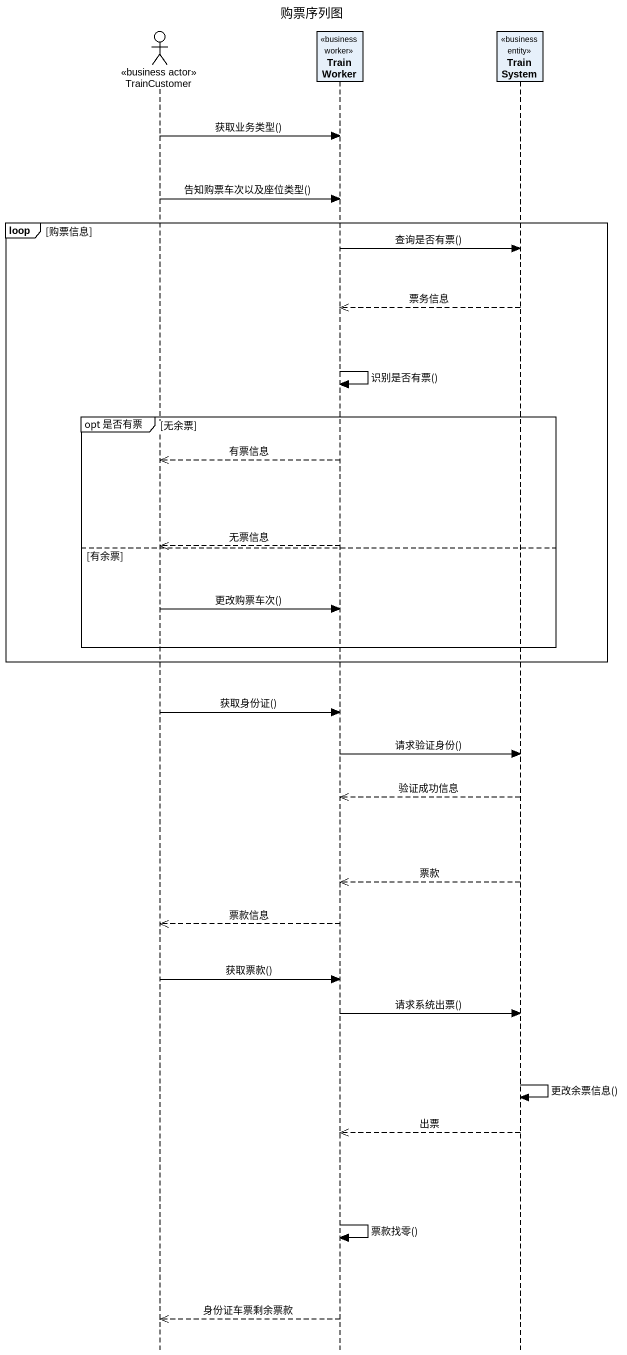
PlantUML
@startuml
title 购票序列图
hide footbox
actor TrainCustomer <<business actor>>
participant TrainWorker <<business worker>>
participant TrainSystem <<business entity>>

TrainCustomer -> TrainWorker : 获取业务类型()
TrainCustomer -> TrainWorker : 告知购票车次以及座位类型()
loop 购票信息
  TrainWorker -> TrainSystem : 查询是否有票()
  TrainSystem -->> TrainWorker : 票务信息
  TrainWorker -> TrainWorker : 识别是否有票()
  group opt 是否有票 [无余票]
    TrainWorker -->> TrainCustomer : 有票信息
    TrainWorker -->> TrainCustomer : 无票信息
  else 有余票
    TrainCustomer -> TrainWorker : 更改购票车次()
  end
end
TrainCustomer -> TrainWorker : 获取身份证()
TrainWorker -> TrainSystem : 请求验证身份()
TrainSystem -->> TrainWorker : 验证成功信息
TrainSystem -->> TrainWorker : 票款
TrainWorker -->> TrainCustomer : 票款信息
TrainCustomer -> TrainWorker : 获取票款()
TrainWorker -> TrainSystem : 请求系统出票()
TrainSystem -> TrainSystem : 更改余票信息()
TrainSystem -->> TrainWorker : 出票
TrainWorker -> TrainWorker : 票款找零()
TrainWorker -->> TrainCustomer : 身份证车票剩余票款
@enduml
